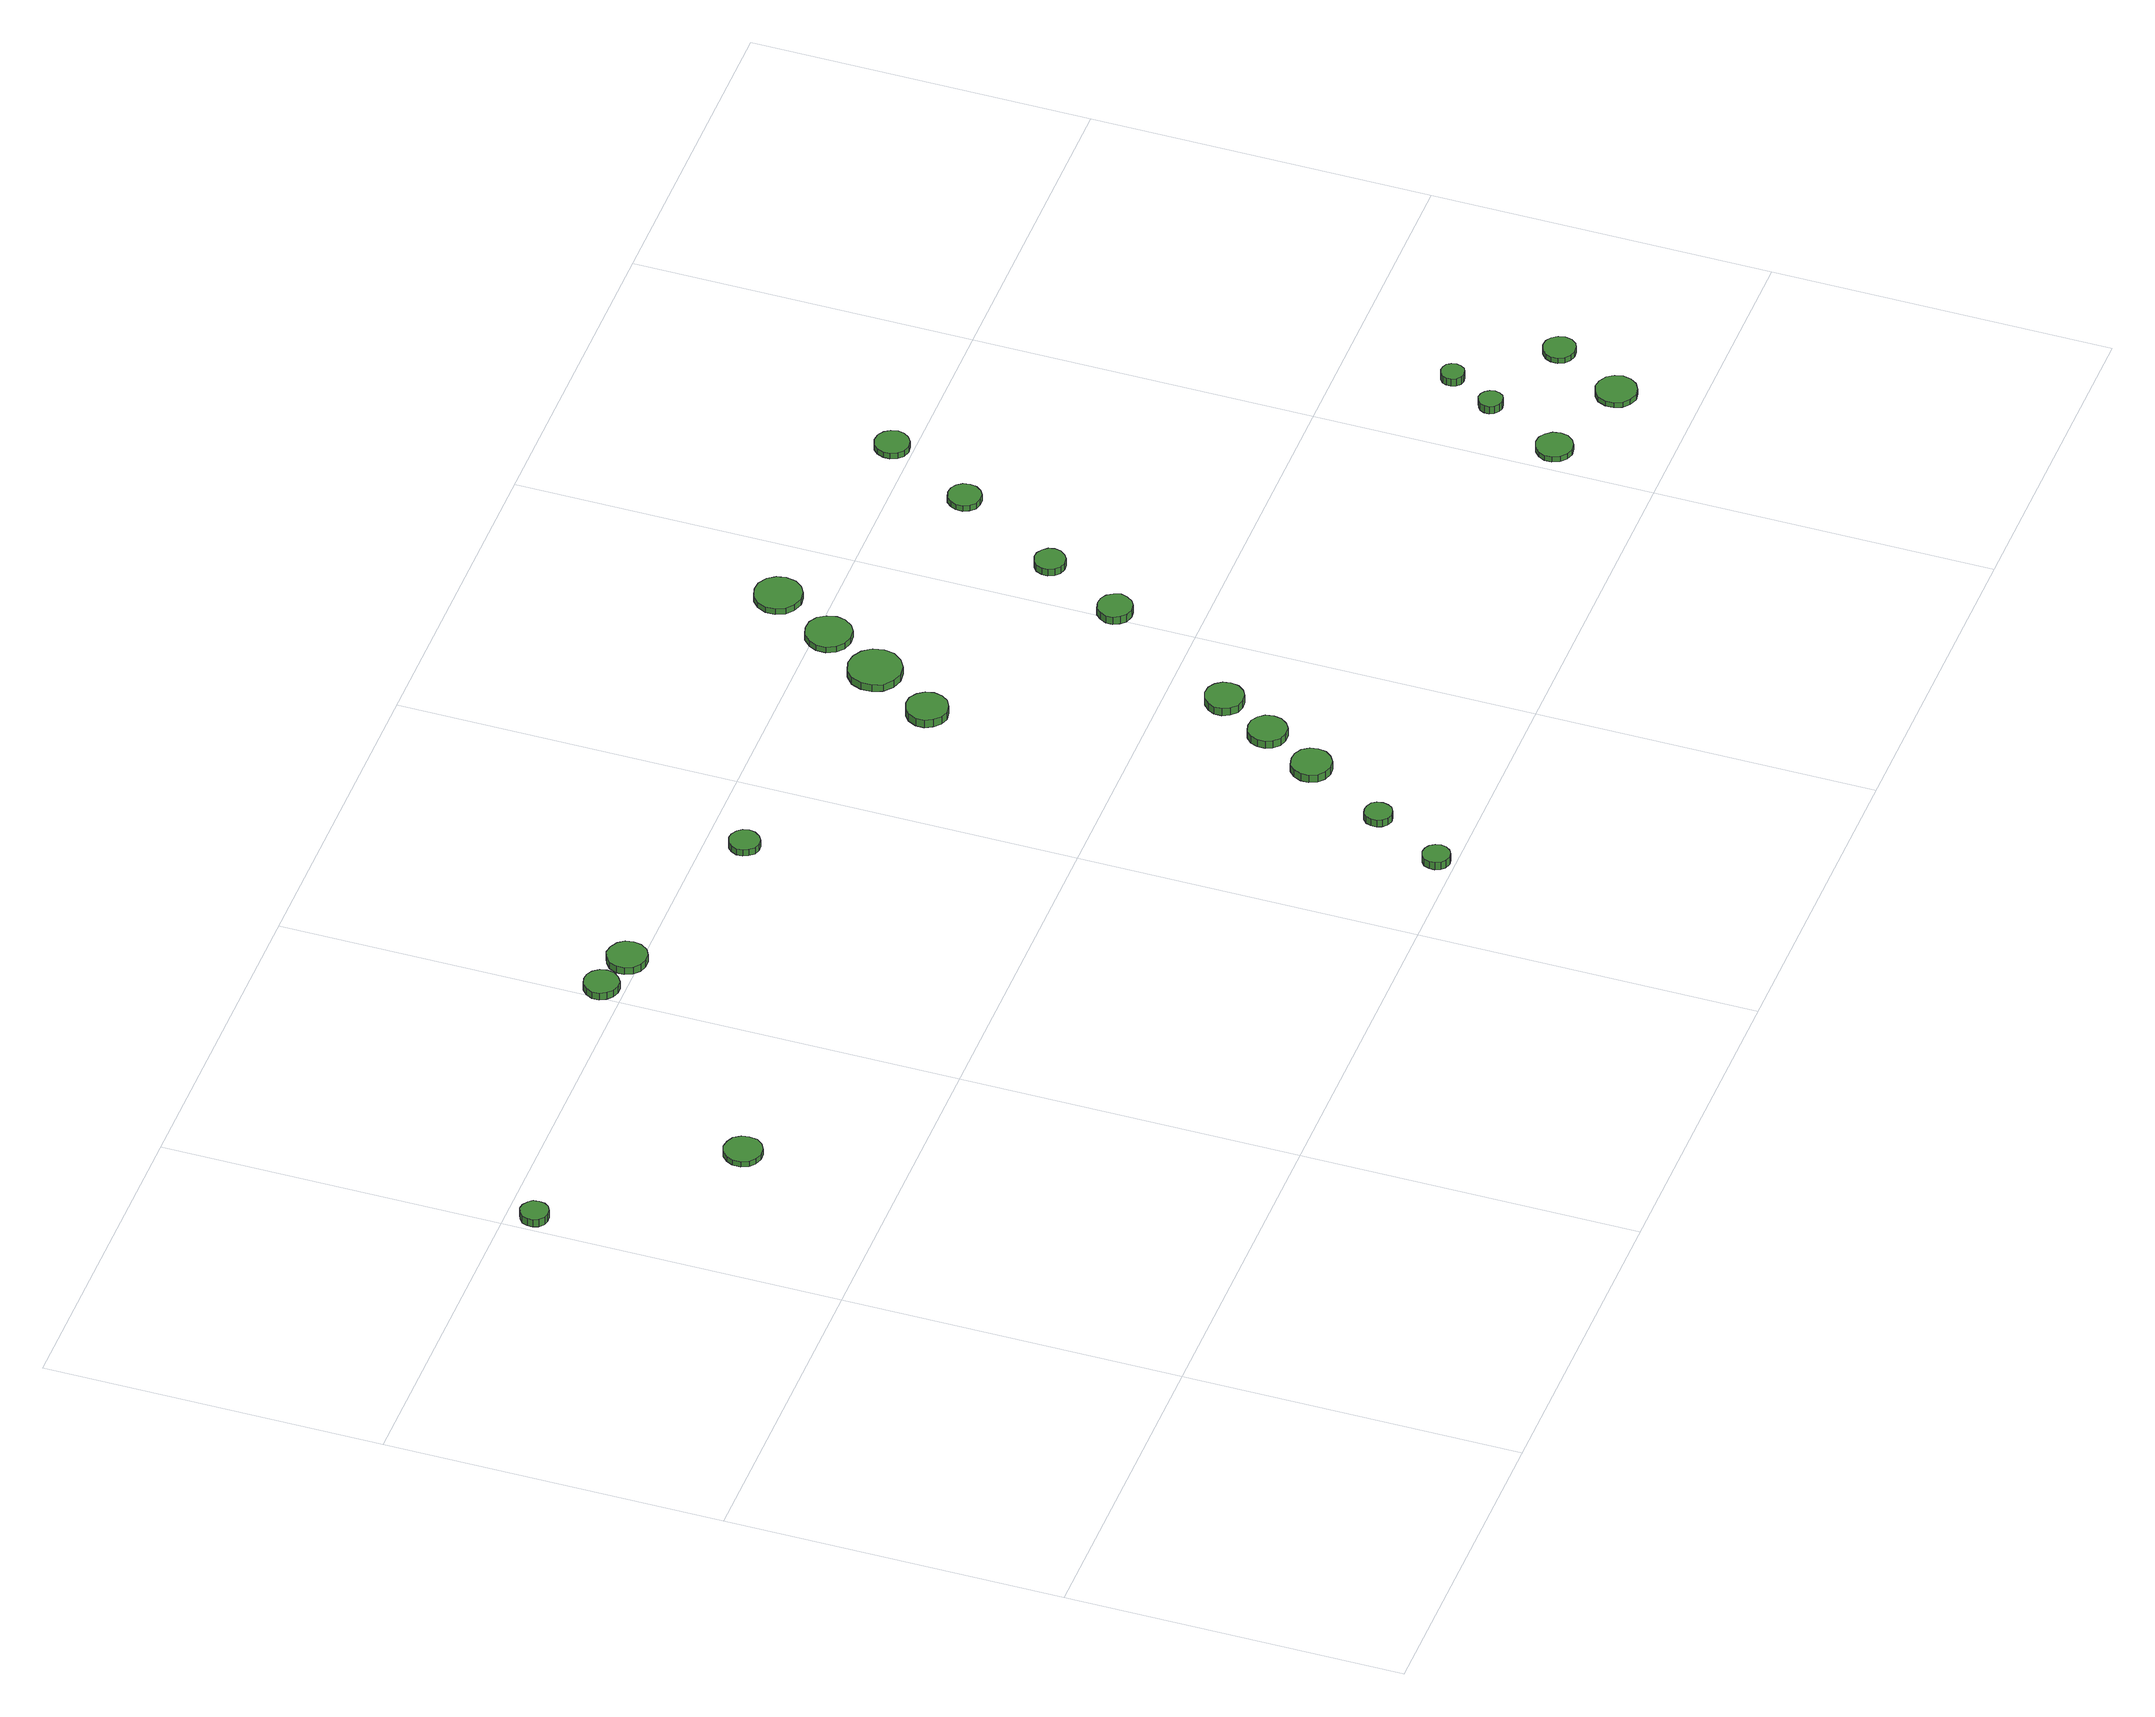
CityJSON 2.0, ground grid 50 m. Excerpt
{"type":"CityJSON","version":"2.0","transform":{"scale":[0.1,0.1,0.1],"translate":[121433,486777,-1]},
"CityObjects":{
"tree1":{"type":"SolitaryVegetationObject","attributes":{"function":"something"},"geometry":[{"type":"MultiSurface","lod":"1","boundaries":[[[0,1,2,3,4,5,6,7,8,9,10,11,12,13,14]],[[15,16,17,18,19,20,21,22,23,24,25,26,27,28,29]],[[0,29,28,1]],[[1,28,27,2]],[[2,27,26,3]],[[3,26,25,4]],[[4,25,24,5]],[[5,24,23,6]],[[6,23,22,7]],[[7,22,21,8]],[[8,21,20,9]],[[9,20,19,10]],[[10,19,18,11]],[[11,18,17,12]],[[12,17,16,13]],[[13,16,15,14]],[[14,15,29,0]]]}]},
"tree2":{"type":"SolitaryVegetationObject","attributes":{"function":"something"},"geometry":[{"type":"MultiSurface","lod":"1","boundaries":[[[30,31,32,33,34,35,36,37,38,39,40,41,42,43,44]],[[45,46,47,48,49,50,51,52,53,54,55,56,57,58,59]],[[30,59,58,31]],[[31,58,57,32]],[[32,57,56,33]],[[33,56,55,34]],[[34,55,54,35]],[[35,54,53,36]],[[36,53,52,37]],[[37,52,51,38]],[[38,51,50,39]],[[39,50,49,40]],[[40,49,48,41]],[[41,48,47,42]],[[42,47,46,43]],[[43,46,45,44]],[[44,45,59,30]]]}]},
"tree3":{"type":"SolitaryVegetationObject","attributes":{"function":"something"},"geometry":[{"type":"MultiSurface","lod":"1","boundaries":[[[60,61,62,63,64,65,66,67,68,69,70,71,72,73,74]],[[75,76,77,78,79,80,81,82,83,84,85,86,87,88,89]],[[60,89,88,61]],[[61,88,87,62]],[[62,87,86,63]],[[63,86,85,64]],[[64,85,84,65]],[[65,84,83,66]],[[66,83,82,67]],[[67,82,81,68]],[[68,81,80,69]],[[69,80,79,70]],[[70,79,78,71]],[[71,78,77,72]],[[72,77,76,73]],[[73,76,75,74]],[[74,75,89,60]]]}]},
"tree4":{"type":"SolitaryVegetationObject","attributes":{"function":"something"},"geometry":[{"type":"MultiSurface","lod":"1","boundaries":[[[90,91,92,93,94,95,96,97,98,99,100,101,102,103,104]],[[105,106,107,108,109,110,111,112,113,114,115,116,117,118,119]],[[90,119,118,91]],[[91,118,117,92]],[[92,117,116,93]],[[93,116,115,94]],[[94,115,114,95]],[[95,114,113,96]],[[96,113,112,97]],[[97,112,111,98]],[[98,111,110,99]],[[99,110,109,100]],[[100,109,108,101]],[[101,108,107,102]],[[102,107,106,103]],[[103,106,105,104]],[[104,105,119,90]]]}]},
"tree5":{"type":"SolitaryVegetationObject","attributes":{"function":"something"},"geometry":[{"type":"MultiSurface","lod":"1","boundaries":[[[120,121,122,123,124,125,126,127,128,129,130,131,132,133,134]],[[135,136,137,138,139,140,141,142,143,144,145,146,147,148,149]],[[120,149,148,121]],[[121,148,147,122]],[[122,147,146,123]],[[123,146,145,124]],[[124,145,144,125]],[[125,144,143,126]],[[126,143,142,127]],[[127,142,141,128]],[[128,141,140,129]],[[129,140,139,130]],[[130,139,138,131]],[[131,138,137,132]],[[132,137,136,133]],[[133,136,135,134]],[[134,135,149,120]]]}]},
"tree6":{"type":"SolitaryVegetationObject","attributes":{"function":"something"},"geometry":[{"type":"MultiSurface","lod":"1","boundaries":[[[150,151,152,153,154,155,156,157,158,159,160,161,162,163,164]],[[165,166,167,168,169,170,171,172,173,174,175,176,177,178,179]],[[150,179,178,151]],[[151,178,177,152]],[[152,177,176,153]],[[153,176,175,154]],[[154,175,174,155]],[[155,174,173,156]],[[156,173,172,157]],[[157,172,171,158]],[[158,171,170,159]],[[159,170,169,160]],[[160,169,168,161]],[[161,168,167,162]],[[162,167,166,163]],[[163,166,165,164]],[[164,165,179,150]]]}]},
"tree7":{"type":"SolitaryVegetationObject","attributes":{"function":"something"},"geometry":[{"type":"MultiSurface","lod":"1","boundaries":[[[180,181,182,183,184,185,186,187,188,189,190,191,192,193,194]],[[195,196,197,198,199,200,201,202,203,204,205,206,207,208,209]],[[180,209,208,181]],[[181,208,207,182]],[[182,207,206,183]],[[183,206,205,184]],[[184,205,204,185]],[[185,204,203,186]],[[186,203,202,187]],[[187,202,201,188]],[[188,201,200,189]],[[189,200,199,190]],[[190,199,198,191]],[[191,198,197,192]],[[192,197,196,193]],[[193,196,195,194]],[[194,195,209,180]]]}]},
"tree8":{"type":"SolitaryVegetationObject","attributes":{"function":"something"},"geometry":[{"type":"MultiSurface","lod":"1","boundaries":[[[210,211,212,213,214,215,216,217,218,219,220,221,222,223,224]],[[225,226,227,228,229,230,231,232,233,234,235,236,237,238,239]],[[210,239,238,211]],[[211,238,237,212]],[[212,237,236,213]],[[213,236,235,214]],[[214,235,234,215]],[[215,234,233,216]],[[216,233,232,217]],[[217,232,231,218]],[[218,231,230,219]],[[219,230,229,220]],[[220,229,228,221]],[[221,228,227,222]],[[222,227,226,223]],[[223,226,225,224]],[[224,225,239,210]]]}]},
"tree9":{"type":"SolitaryVegetationObject","attributes":{"function":"something"},"geometry":[{"type":"MultiSurface","lod":"1","boundaries":[[[240,241,242,243,244,245,246,247,248,249,250,251,252,253,254]],[[255,256,257,258,259,260,261,262,263,264,265,266,267,268,269]],[[240,269,268,241]],[[241,268,267,242]],[[242,267,266,243]],[[243,266,265,244]],[[244,265,264,245]],[[245,264,263,246]],[[246,263,262,247]],[[247,262,261,248]],[[248,261,260,249]],[[249,260,259,250]],[[250,259,258,251]],[[251,258,257,252]],[[252,257,256,253]],[[253,256,255,254]],[[254,255,269,240]]]}]},
"tree10":{"type":"SolitaryVegetationObject","attributes":{"function":"something"},"geometry":[{"type":"MultiSurface","lod":"1","boundaries":[[[270,271,272,273,274,275,276,277,278,279,280,281,282,283,284]],[[285,286,287,288,289,290,291,292,293,294,295,296,297,298,299]],[[270,299,298,271]],[[271,298,297,272]],[[272,297,296,273]],[[273,296,295,274]],[[274,295,294,275]],[[275,294,293,276]],[[276,293,292,277]],[[277,292,291,278]],[[278,291,290,279]],[[279,290,289,280]],[[280,289,288,281]],[[281,288,287,282]],[[282,287,286,283]],[[283,286,285,284]],[[284,285,299,270]]]}]},
"tree11":{"type":"SolitaryVegetationObject","attributes":{"function":"something"},"geometry":[{"type":"MultiSurface","lod":"1","boundaries":[[[300,301,302,303,304,305,306,307,308,309,310,311,312,313,314]],[[315,316,317,318,319,320,321,322,323,324,325,326,327,328,329]],[[300,329,328,301]],[[301,328,327,302]],[[302,327,326,303]],[[303,326,325,304]],[[304,325,324,305]],[[305,324,323,306]],[[306,323,322,307]],[[307,322,321,308]],[[308,321,320,309]],[[309,320,319,310]],[[310,319,318,311]],[[311,318,317,312]],[[312,317,316,313]],[[313,316,315,314]],[[314,315,329,300]]]}]},
"tree12":{"type":"SolitaryVegetationObject","attributes":{"function":"something"},"geometry":[{"type":"MultiSurface","lod":"1","boundaries":[[[330,331,332,333,334,335,336,337,338,339,340,341,342,343,344]],[[345,346,347,348,349,350,351,352,353,354,355,356,357,358,359]],[[330,359,358,331]],[[331,358,357,332]],[[332,357,356,333]],[[333,356,355,334]],[[334,355,354,335]],[[335,354,353,336]],[[336,353,352,337]],[[337,352,351,338]],[[338,351,350,339]],[[339,350,349,340]],[[340,349,348,341]],[[341,348,347,342]],[[342,347,346,343]],[[343,346,345,344]],[[344,345,359,330]]]}]},
"tree13":{"type":"SolitaryVegetationObject","attributes":{"function":"something"},"geometry":[{"type":"MultiSurface","lod":"1","boundaries":[[[360,361,362,363,364,365,366,367,368,369,370,371,372,373,374]],[[375,376,377,378,379,380,381,382,383,384,385,386,387,388,389]],[[360,389,388,361]],[[361,388,387,362]],[[362,387,386,363]],[[363,386,385,364]],[[364,385,384,365]],[[365,384,383,366]],[[366,383,382,367]],[[367,382,381,368]],[[368,381,380,369]],[[369,380,379,370]],[[370,379,378,371]],[[371,378,377,372]],[[372,377,376,373]],[[373,376,375,374]],[[374,375,389,360]]]}]},
"tree14":{"type":"SolitaryVegetationObject","attributes":{"function":"something"},"geometry":[{"type":"MultiSurface","lod":"1","boundaries":[[[390,391,392,393,394,395,396,397,398,399,400,401,402,403,404]],[[405,406,407,408,409,410,411,412,413,414,415,416,417,418,419]],[[390,419,418,391]],[[391,418,417,392]],[[392,417,416,393]],[[393,416,415,394]],[[394,415,414,395]],[[395,414,413,396]],[[396,413,412,397]],[[397,412,411,398]],[[398,411,410,399]],[[399,410,409,400]],[[400,409,408,401]],[[401,408,407,402]],[[402,407,406,403]],[[403,406,405,404]],[[404,405,419,390]]]}]},
"tree15":{"type":"SolitaryVegetationObject","attributes":{"function":"something"},"geometry":[{"type":"MultiSurface","lod":"1","boundaries":[[[420,421,422,423,424,425,426,427,428,429,430,431,432,433,434]],[[435,436,437,438,439,440,441,442,443,444,445,446,447,448,449]],[[420,449,448,421]],[[421,448,447,422]],[[422,447,446,423]],[[423,446,445,424]],[[424,445,444,425]],[[425,444,443,426]],[[426,443,442,427]],[[427,442,441,428]],[[428,441,440,429]],[[429,440,439,430]],[[430,439,438,431]],[[431,438,437,432]],[[432,437,436,433]],[[433,436,435,434]],[[434,435,449,420]]]}]},
"tree16":{"type":"SolitaryVegetationObject","attributes":{"function":"something"},"geometry":[{"type":"MultiSurface","lod":"1","boundaries":[[[450,451,452,453,454,455,456,457,458,459,460,461,462,463,464]],[[465,466,467,468,469,470,471,472,473,474,475,476,477,478,479]],[[450,479,478,451]],[[451,478,477,452]],[[452,477,476,453]],[[453,476,475,454]],[[454,475,474,455]],[[455,474,473,456]],[[456,473,472,457]],[[457,472,471,458]],[[458,471,470,459]],[[459,470,469,460]],[[460,469,468,461]],[[461,468,467,462]],[[462,467,466,463]],[[463,466,465,464]],[[464,465,479,450]]]}]},
"tree17":{"type":"SolitaryVegetationObject","attributes":{"function":"something"},"geometry":[{"type":"MultiSurface","lod":"1","boundaries":[[[480,481,482,483,484,485,486,487,488,489,490,491,492,493,494]],[[495,496,497,498,499,500,501,502,503,504,505,506,507,508,509]],[[480,509,508,481]],[[481,508,507,482]],[[482,507,506,483]],[[483,506,505,484]],[[484,505,504,485]],[[485,504,503,486]],[[486,503,502,487]],[[487,502,501,488]],[[488,501,500,489]],[[489,500,499,490]],[[490,499,498,491]],[[491,498,497,492]],[[492,497,496,493]],[[493,496,495,494]],[[494,495,509,480]]]}]},
"tree18":{"type":"SolitaryVegetationObject","attributes":{"function":"something"},"geometry":[{"type":"MultiSurface","lod":"1","boundaries":[[[510,511,512,513,514,515,516,517,518,519,520,521,522,523,524]],[[525,526,527,528,529,530,531,532,533,534,535,536,537,538,539]],[[510,539,538,511]],[[511,538,537,512]],[[512,537,536,513]],[[513,536,535,514]],[[514,535,534,515]],[[515,534,533,516]],[[516,533,532,517]],[[517,532,531,518]],[[518,531,530,519]],[[519,530,529,520]],[[520,529,528,521]],[[521,528,527,522]],[[522,527,526,523]],[[523,526,525,524]],[[524,525,539,510]]]}]},
"tree19":{"type":"SolitaryVegetationObject","attributes":{"function":"something"},"geometry":[{"type":"MultiSurface","lod":"1","boundaries":[[[540,541,542,543,544,545,546,547,548,549,550,551,552,553,554]],[[555,556,557,558,559,560,561,562,563,564,565,566,567,568,569]],[[540,569,568,541]],[[541,568,567,542]],[[542,567,566,543]],[[543,566,565,544]],[[544,565,564,545]],[[545,564,563,546]],[[546,563,562,547]],[[547,562,561,548]],[[548,561,560,549]],[[549,560,559,550]],[[550,559,558,551]],[[551,558,557,552]],[[552,557,556,553]],[[553,556,555,554]],[[554,555,569,540]]]}]},
"tree20":{"type":"SolitaryVegetationObject","attributes":{"function":"something"},"geometry":[{"type":"MultiSurface","lod":"1","boundaries":[[[570,571,572,573,574,575,576,577,578,579,580,581,582,583,584]],[[585,586,587,588,589,590,591,592,593,594,595,596,597,598,599]],[[570,599,598,571]],[[571,598,597,572]],[[572,597,596,573]],[[573,596,595,574]],[[574,595,594,575]],[[575,594,593,576]],[[576,593,592,577]],[[577,592,591,578]],[[578,591,590,579]],[[579,590,589,580]],[[580,589,588,581]],[[581,588,587,582]],[[582,587,586,583]],[[583,586,585,584]],[[584,585,599,570]]]}]},
"tree21":{"type":"SolitaryVegetationObject","attributes":{"function":"something"},"geometry":[{"type":"MultiSurface","lod":"1","boundaries":[[[600,601,602,603,604,605,606,607,608,609,610,611,612,613,614]],[[615,616,617,618,619,620,621,622,623,624,625,626,627,628,629]],[[600,629,628,601]],[[601,628,627,602]],[[602,627,626,603]],[[603,626,625,604]],[[604,625,624,605]],[[605,624,623,606]],[[606,623,622,607]],[[607,622,621,608]],[[608,621,620,609]],[[609,620,619,610]],[[610,619,618,611]],[[611,618,617,612]],[[612,617,616,613]],[[613,616,615,614]],[[614,615,629,600]]]}]},
"tree22":{"type":"SolitaryVegetationObject","attributes":{"function":"something"},"geometry":[{"type":"MultiSurface","lod":"1","boundaries":[[[630,631,632,633,634,635,636,637,638,639,640,641,642,643,644]],[[645,646,647,648,649,650,651,652,653,654,655,656,657,658,659]],[[630,659,658,631]],[[631,658,657,632]],[[632,657,656,633]],[[633,656,655,634]],[[634,655,654,635]],[[635,654,653,636]],[[636,653,652,637]],[[637,652,651,638]],[[638,651,650,639]],[[639,650,649,640]],[[640,649,648,641]],[[641,648,647,642]],[[642,647,646,643]],[[643,646,645,644]],[[644,645,659,630]]]}]},
"tree23":{"type":"SolitaryVegetationObject","attributes":{"function":"something"},"geometry":[{"type":"MultiSurface","lod":"1","boundaries":[[[660,661,662,663,664,665,666,667,668,669,670,671,672,673,674]],[[675,676,677,678,679,680,681,682,683,684,685,686,687,688,689]],[[660,689,688,661]],[[661,688,687,662]],[[662,687,686,663]],[[663,686,685,664]],[[664,685,684,665]],[[665,684,683,666]],[[666,683,682,667]],[[667,682,681,668]],[[668,681,680,669]],[[669,680,679,670]],[[670,679,678,671]],[[671,678,677,672]],[[672,677,676,673]],[[673,676,675,674]],[[674,675,689,660]]]}]}
},
"vertices":[
[44,959,24],[43,968,24],[38,974,24],[30,979,24],[22,980,24],[14,977,24],[7,971,24],[4,963,24],[4,955,24],[7,947,24],[14,941,24],[22,939,24],[30,940,24],[38,944,24],[43,951,24],[43,951,11],[38,944,11],[30,940,11],[22,939,11],[14,941,11],[7,947,11],[4,955,11],[4,963,11],[7,971,11],[14,977,11],[22,980,11],[30,979,11],[38,974,11],[43,968,11],[44,959,11],
[279,732,16],[277,743,16],[270,753,16],[260,758,16],[248,760,16],[237,756,16],[229,748,16],[224,738,16],[224,726,16],[229,715,16],[237,708,16],[248,704,16],[260,705,16],[270,711,16],[277,720,16],[277,720,7],[270,711,7],[260,705,7],[248,704,7],[237,708,7],[229,715,7],[224,726,7],[224,738,7],[229,748,7],[237,756,7],[248,760,7],[260,758,7],[270,753,7],[277,743,7],[279,732,7],
[548,1034,19],[546,1044,19],[539,1053,19],[530,1058,19],[520,1059,19],[510,1056,19],[502,1049,19],[497,1039,19],[497,1028,19],[502,1019,19],[510,1012,19],[520,1008,19],[530,1009,19],[539,1015,19],[546,1023,19],[546,1023,7],[539,1015,7],[530,1009,7],[520,1008,7],[510,1012,7],[502,1019,7],[497,1028,7],[497,1039,7],[502,1049,7],[510,1056,7],[520,1059,7],[530,1058,7],[539,1053,7],[546,1044,7],[548,1034,7],
[617,1019,19],[615,1031,19],[608,1040,19],[597,1046,19],[585,1048,19],[574,1044,19],[565,1036,19],[560,1025,19],[560,1013,19],[565,1002,19],[574,994,19],[585,990,19],[597,991,19],[608,997,19],[615,1007,19],[615,1007,7],[608,997,7],[597,991,7],[585,990,7],[574,994,7],[565,1002,7],[560,1013,7],[560,1025,7],[565,1036,7],[574,1044,7],[585,1048,7],[597,1046,7],[608,1040,7],[615,1031,7],[617,1019,7],
[897,946,18],[895,955,18],[889,962,18],[881,967,18],[872,968,18],[863,965,18],[857,959,18],[853,950,18],[853,941,18],[857,933,18],[863,926,18],[872,923,18],[881,924,18],[889,929,18],[895,937,18],[895,937,7],[889,929,7],[881,924,7],[872,923,7],[863,926,7],[857,933,7],[853,941,7],[853,950,7],[857,959,7],[863,965,7],[872,968,7],[881,967,7],[889,962,7],[895,955,7],[897,946,7],
[1179,28,20],[1177,36,20],[1172,43,20],[1165,47,20],[1157,48,20],[1149,45,20],[1143,40,20],[1140,32,20],[1140,24,20],[1143,16,20],[1149,11,20],[1157,8,20],[1165,9,20],[1172,13,20],[1177,20,20],[1177,20,7],[1172,13,7],[1165,9,7],[1157,8,7],[1149,11,7],[1143,16,7],[1140,24,7],[1140,32,7],[1143,40,7],[1149,45,7],[1157,48,7],[1165,47,7],[1172,43,7],[1177,36,7],[1179,28,7],
[1239,134,19],[1237,143,19],[1233,149,19],[1225,153,19],[1217,154,19],[1209,152,19],[1203,146,19],[1200,139,19],[1200,130,19],[1203,123,19],[1209,117,19],[1217,114,19],[1225,115,19],[1233,119,19],[1237,126,19],[1237,126,7],[1233,119,7],[1225,115,7],[1217,114,7],[1209,117,7],[1203,123,7],[1200,130,7],[1200,139,7],[1203,146,7],[1209,152,7],[1217,154,7],[1225,153,7],[1233,149,7],[1237,143,7],[1239,134,7],
[1317,256,20],[1315,268,20],[1308,278,20],[1297,284,20],[1285,285,20],[1273,282,20],[1264,274,20],[1259,262,20],[1259,250,20],[1264,239,20],[1273,231,20],[1285,227,20],[1297,228,20],[1308,235,20],[1315,244,20],[1315,244,7],[1308,235,7],[1297,228,7],[1285,227,7],[1273,231,7],[1264,239,7],[1259,250,7],[1259,262,7],[1264,274,7],[1273,282,7],[1285,285,7],[1297,284,7],[1308,278,7],[1315,268,7],[1317,256,7],
[1360,336,23],[1358,348,23],[1351,357,23],[1341,363,23],[1329,364,23],[1318,361,23],[1309,353,23],[1305,342,23],[1305,330,23],[1309,320,23],[1318,312,23],[1329,308,23],[1341,309,23],[1351,315,23],[1358,325,23],[1358,325,10],[1351,315,10],[1341,309,10],[1329,308,10],[1318,312,10],[1309,320,10],[1305,330,10],[1305,342,10],[1309,353,10],[1318,361,10],[1329,364,10],[1341,363,10],[1351,357,10],[1358,348,10],[1360,336,10],
[1255,799,21],[1252,811,21],[1245,821,21],[1234,828,21],[1221,829,21],[1209,825,21],[1200,817,21],[1194,805,21],[1194,792,21],[1200,781,21],[1209,772,21],[1221,768,21],[1234,770,21],[1245,776,21],[1252,786,21],[1252,786,8],[1245,776,8],[1234,770,8],[1221,768,8],[1209,772,8],[1200,781,8],[1194,792,8],[1194,805,8],[1200,817,8],[1209,825,8],[1221,829,8],[1234,828,8],[1245,821,8],[1252,811,8],[1255,799,8],
[1405,415,25],[1403,426,25],[1396,436,25],[1386,442,25],[1374,443,25],[1363,439,25],[1354,431,25],[1349,421,25],[1349,409,25],[1354,398,25],[1363,390,25],[1374,387,25],[1386,388,25],[1396,394,25],[1403,403,25],[1403,403,12],[1396,394,12],[1386,388,12],[1374,387,12],[1363,390,12],[1354,398,12],[1349,409,12],[1349,421,12],[1354,431,12],[1363,439,12],[1374,443,12],[1386,442,12],[1396,436,12],[1403,426,12],[1405,415,12],
[1321,895,19],[1318,911,19],[1308,924,19],[1294,932,19],[1278,934,19],[1263,929,19],[1250,918,19],[1244,903,19],[1244,887,19],[1250,872,19],[1263,861,19],[1278,856,19],[1294,858,19],[1308,866,19],[1318,879,19],[1318,879,7],[1308,866,7],[1294,858,7],[1278,856,7],[1263,861,7],[1250,872,7],[1244,887,7],[1244,903,7],[1250,918,7],[1263,929,7],[1278,934,7],[1294,932,7],[1308,924,7],[1318,911,7],[1321,895,7],
[1369,981,17],[1366,995,17],[1358,1007,17],[1346,1014,17],[1332,1015,17],[1318,1011,17],[1308,1001,17],[1302,989,17],[1302,974,17],[1308,961,17],[1318,952,17],[1332,948,17],[1346,949,17],[1358,956,17],[1366,968,17],[1366,968,7],[1358,956,7],[1346,949,7],[1332,948,7],[1318,952,7],[1308,961,7],[1302,974,7],[1302,989,7],[1308,1001,7],[1318,1011,7],[1332,1015,7],[1346,1014,7],[1358,1007,7],[1366,995,7],[1369,981,7],
[1537,622,23],[1534,632,23],[1528,641,23],[1519,646,23],[1509,647,23],[1498,644,23],[1491,637,23],[1486,627,23],[1486,617,23],[1491,607,23],[1498,600,23],[1509,597,23],[1519,598,23],[1528,603,23],[1534,612,23],[1534,612,10],[1528,603,10],[1519,598,10],[1509,597,10],[1498,600,10],[1491,607,10],[1486,617,10],[1486,627,10],[1491,637,10],[1498,644,10],[1509,647,10],[1519,646,10],[1528,641,10],[1534,632,10],[1537,622,10],
[1425,1075,17],[1422,1089,17],[1414,1100,17],[1401,1108,17],[1387,1109,17],[1373,1105,17],[1362,1095,17],[1356,1082,17],[1356,1067,17],[1362,1054,17],[1373,1045,17],[1387,1040,17],[1401,1042,17],[1414,1049,17],[1422,1060,17],[1422,1060,7],[1414,1049,7],[1401,1042,7],[1387,1040,7],[1373,1045,7],[1362,1054,7],[1356,1067,7],[1356,1082,7],[1362,1095,7],[1373,1105,7],[1387,1109,7],[1401,1108,7],[1414,1100,7],[1422,1089,7],[1425,1075,7],
[1603,742,19],[1601,751,19],[1595,758,19],[1587,763,19],[1578,764,19],[1569,761,19],[1562,755,19],[1558,746,19],[1558,737,19],[1562,728,19],[1569,722,19],[1578,719,19],[1587,720,19],[1595,725,19],[1601,733,19],[1601,733,7],[1595,725,7],[1587,720,7],[1578,719,7],[1569,722,7],[1562,728,7],[1558,737,7],[1558,746,7],[1562,755,7],[1569,761,7],[1578,764,7],[1587,763,7],[1595,758,7],[1601,751,7],[1603,742,7],
[1697,899,17],[1695,909,17],[1689,917,17],[1681,922,17],[1671,923,17],[1661,920,17],[1654,913,17],[1650,904,17],[1650,894,17],[1654,885,17],[1661,878,17],[1671,875,17],[1681,876,17],[1689,881,17],[1695,889,17],[1695,889,7],[1689,881,7],[1681,876,7],[1671,875,7],[1661,878,7],[1654,885,7],[1650,894,7],[1650,904,7],[1654,913,7],[1661,920,7],[1671,923,7],[1681,922,7],[1689,917,7],[1695,909,7],[1697,899,7],
[1772,1031,17],[1770,1041,17],[1764,1049,17],[1755,1055,17],[1744,1056,17],[1734,1053,17],[1727,1046,17],[1723,1036,17],[1723,1026,17],[1727,1016,17],[1734,1009,17],[1744,1006,17],[1755,1007,17],[1764,1013,17],[1770,1021,17],[1770,1021,7],[1764,1013,7],[1755,1007,7],[1744,1006,7],[1734,1009,7],[1727,1016,7],[1723,1026,7],[1723,1036,7],[1727,1046,7],[1734,1053,7],[1744,1056,7],[1755,1055,7],[1764,1049,7],[1770,1041,7],[1772,1031,7],
[2070,161,16],[2068,172,16],[2061,181,16],[2052,187,16],[2041,188,16],[2030,184,16],[2022,177,16],[2017,167,16],[2017,156,16],[2022,145,16],[2030,138,16],[2041,134,16],[2052,136,16],[2061,141,16],[2068,150,16],[2068,150,7],[2061,141,7],[2052,136,7],[2041,134,7],[2030,138,7],[2022,145,7],[2017,156,7],[2017,167,7],[2022,177,7],[2030,184,7],[2041,188,7],[2052,187,7],[2061,181,7],[2068,172,7],[2070,161,7],
[2121,275,20],[2119,282,20],[2115,288,20],[2109,292,20],[2102,293,20],[2095,290,20],[2089,286,20],[2086,279,20],[2086,272,20],[2089,265,20],[2095,260,20],[2102,258,20],[2109,259,20],[2115,262,20],[2119,268,20],[2119,268,7],[2115,262,7],[2109,259,7],[2102,258,7],[2095,260,7],[2089,265,7],[2086,272,7],[2086,279,7],[2089,286,7],[2095,290,7],[2102,293,7],[2109,292,7],[2115,288,7],[2119,282,7],[2121,275,7],
[2214,119,16],[2211,131,16],[2204,141,16],[2193,147,16],[2181,149,16],[2169,145,16],[2160,137,16],[2155,125,16],[2155,113,16],[2160,101,16],[2169,93,16],[2181,89,16],[2193,91,16],[2204,97,16],[2211,107,16],[2211,107,7],[2204,97,7],[2193,91,7],[2181,89,7],[2169,93,7],[2160,101,7],[2155,113,7],[2155,125,7],[2160,137,7],[2169,145,7],[2181,149,7],[2193,147,7],[2204,141,7],[2211,131,7],[2214,119,7],
[2157,344,21],[2155,351,21],[2151,357,21],[2145,360,21],[2138,361,21],[2132,359,21],[2126,354,21],[2124,348,21],[2124,341,21],[2126,334,21],[2132,329,21],[2138,327,21],[2145,328,21],[2151,331,21],[2155,337,21],[2155,337,8],[2151,331,8],[2145,328,8],[2138,327,8],[2132,329,8],[2126,334,8],[2124,341,8],[2124,348,8],[2126,354,8],[2132,359,8],[2138,361,8],[2145,360,8],[2151,357,8],[2155,351,8],[2157,344,8],
[2265,222,17],[2263,232,17],[2257,240,17],[2249,245,17],[2239,246,17],[2230,243,17],[2222,236,17],[2218,227,17],[2218,217,17],[2222,208,17],[2230,202,17],[2239,199,17],[2249,200,17],[2257,204,17],[2263,212,17],[2263,212,8],[2257,204,8],[2249,200,8],[2239,199,8],[2230,202,8],[2222,208,8],[2218,217,8],[2218,227,8],[2222,236,8],[2230,243,8],[2239,246,8],[2249,245,8],[2257,240,8],[2263,232,8],[2265,222,8]
]}
